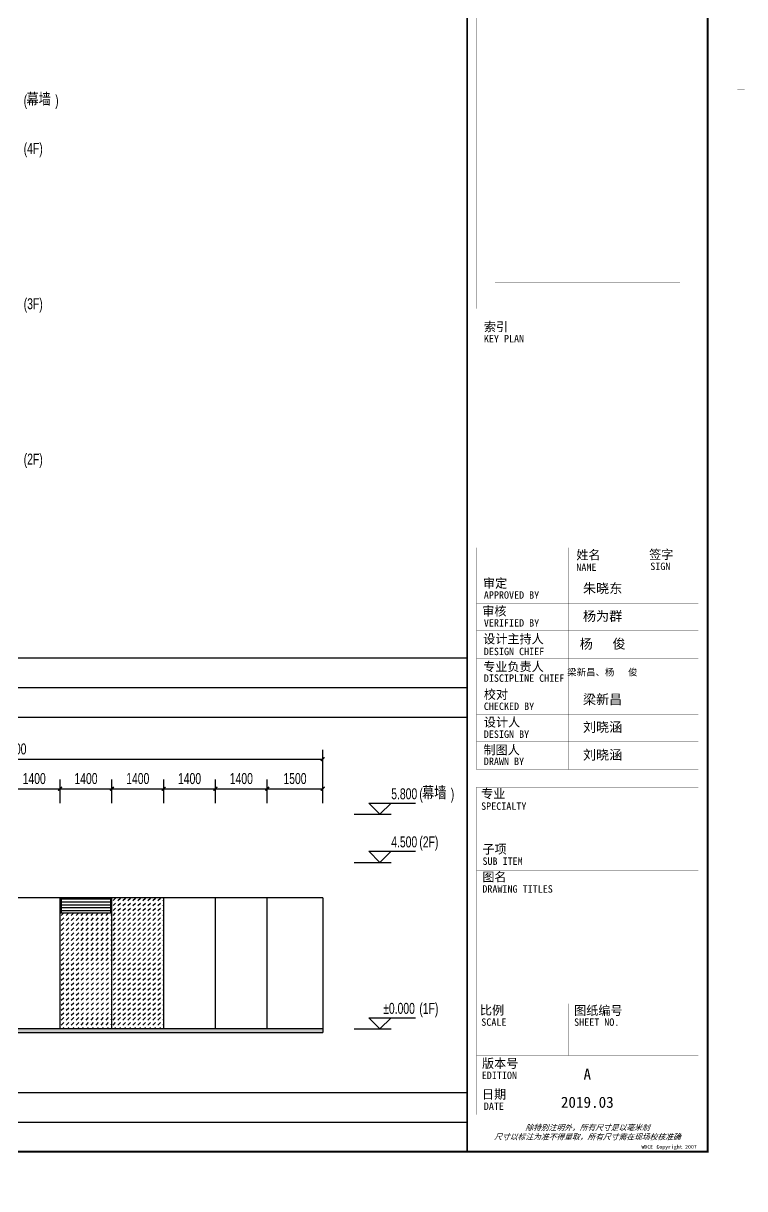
# Model space of a CAD drawing. Extents: x -3 to 440502, y -49243 to 59402.
# Drawn here: x 331899 to 351402, y -2 to 31498 of the extents above; entities that cross this region are included whole.
import ezdxf
from ezdxf.enums import TextEntityAlignment as Align

# ---------------------------------------------------------------- set-up
doc = ezdxf.new("R2010")
doc.units = 0
doc.header["$LTSCALE"] = 1000
doc.header["$MEASUREMENT"] = 0
for name, color, linetype in [('00-图签签名_10', 10, 'Continuous'), ('01-标注_尺寸', 124, 'Continuous'), ('01-标注_标高', 200, 'Continuous'), ('02-TEXT_标注', 130, 'Continuous'), ('05-填充_156', 156, 'Continuous'), ('05-填充_18', 18, 'Continuous'), ('A-0-图名图例', 2, 'Continuous'), ('A-C_窗', 140, 'Continuous'), ('E-立面', 255, 'Continuous')]:
    doc.layers.add(name, color=color, linetype=linetype)
doc.styles.add('_TCH_DIM', font='ros.shx', dxfattribs={"bigfont": 'jd.shx'})
doc.styles.add('_TCH_DIM_T3', font='ros.shx', dxfattribs={"width": 0.705882, "bigfont": 'jd.shx'})
doc.styles.get("Standard").update_dxf_attribs({"font": 'gbenor.shx', "bigfont": 'gbcbig.shx'})
doc.styles.add('华文细黑', font='STXIHEI.TTF', dxfattribs={"height": 10})
doc.styles.add('图签信息$0$华文细黑', font='STXIHEI.TTF', dxfattribs={"height": 10})
doc.dimstyles.new('_TCH_ARCH&&100', dxfattribs={"dimtxt": 297.5, "dimasz": 100, "dimexe": 250, "dimexo": 300, "dimgap": 126.25, "dimtad": 1, "dimdec": 0, "dimzin": 0, "dimdsep": 46, "dimtxsty": '_TCH_DIM_T3', "dimblk": 'ARCHTICK', "dimcen": 0.09, "dimclrt": 7, "dimazin": 2, "dimtfac": 1, "dimtdec": 0, "dimtix": 1, "dimtmove": 2, "dimatfit": 3, "dimfxl": 0, "dimtolj": 1, "dimtzin": 0, "dimarcsym": 0})

# ---------------------------------------------------------------- blocks, each defined once
blk = doc.blocks.new('图框-A1')
for points, const_width in [([(0, 0), (841, 0), (841, 594), (0, 594)], 0.05), ([(766, 584), (25, 584), (25, 10), (766, 10)], 0.5)]:
    blk.add_lwpolyline(points, close=True, dxfattribs=dict(const_width=const_width))
at = {"const_width": 0.05}
blk.add_lwpolyline([(841, 297), (839, 297)], dxfattribs=at)
blk = doc.blocks.new('图签信息$0$WDCE Copyright200X')
at = {"const_width": 0.016}
blk.add_lwpolyline([(-10.6, 1.26, 1), (-11.4, 1.26, 1)], format="xyb", close=True, dxfattribs=at)
at = {"style": '图签信息$0$华文细黑'}
for s, p in [('WDCE ', (-11.46, 0.5)), ('     Copyright ', (-3.51, 0.5))]:
    blk.add_text(s, height=1, dxfattribs=at).set_placement(p, align=Align.BOTTOM_RIGHT)
blk.add_text('c', height=0.6, dxfattribs=at).set_placement((-11.04, 1.35), align=Align.MIDDLE_CENTER)
blk.add_attdef('200X', text='', height=1, dxfattribs=at).set_placement((-0.45, 0.5), align=Align.BOTTOM_RIGHT)
blk = doc.blocks.new('图签信息')
at = {"const_width": 0.5}
blk.add_lwpolyline([(-65, 0), (0, 0), (0, 500.5), (-65, 500.5)], close=True, dxfattribs=at)
at = {"const_width": 0.05}
for points in [[(-62.5, 404.92), (-62.5, 227.83)], [(-62.5, 227.83), (-2.5, 227.83), (-2.5, 404.92)], [(-57.5, 288.83), (-7.5, 288.83)], [(-57.5, 234.85), (-7.5, 234.85)], [(-62.5, 227.83), (-2.5, 227.83)], [(-62.5, 217.74), (-2.5, 217.74)], [(-62.5, 103.26), (-2.5, 103.26), (-2.5, 163.26), (-62.5, 163.26), (-62.5, 103.26)], [(-37.5, 163.26), (-37.5, 103.26)], [(-20, 163.26), (-20, 103.26)], [(-62.5, 155.76), (-2.5, 155.76)], [(-62.5, 148.26), (-2.5, 148.26)], [(-62.5, 140.76), (-2.5, 140.76)], [(-62.5, 133.26), (-2.5, 133.26)], [(-62.5, 125.76), (-2.5, 125.76)], [(-62.5, 118.26), (-2.5, 118.26)], [(-62.5, 110.76), (-2.5, 110.76)], [(-62.5, 98.5), (-2.5, 98.5), (-2.5, 10), (-62.5, 10), (-62.5, 98.5)], [(-62.5, 83.5), (-2.5, 83.5)], [(-62.5, 76), (-2.5, 76)], [(-62.5, 40), (-2.5, 40)], [(-37.5, 40), (-37.5, 26)], [(-62.5, 26), (-2.5, 26)], [(-62.5, 18), (-2.5, 18)]]:
    blk.add_lwpolyline(points, dxfattribs=at)
blk.add_blockref('图签信息$0$WDCE Copyright200X', (-2.5, 0)).add_auto_attribs({'200X': '2007'})
at = {"style": '图签信息$0$华文细黑'}
for s, height, p in [('索引', 2.4, (-60.5, 224.14)), ('KEY PLAN', 2, (-60.5, 220.74)), ('姓名', 2.4, (-35.5, 162.47)), ('签字', 2.4, (-15.81, 162.57)), ('NAME', 2, (-35.5, 158.96)), ('SIGN', 2, (-15.5, 159.2)), ('审定', 2.4, (-60.73, 154.81)), ('APPROVED BY', 2, (-60.5, 151.44)), ('审核', 2.4, (-60.95, 147.29)), ('VERIFIED BY', 2, (-60.5, 143.91)), ('设计主持人', 2.4, (-60.68, 139.76)), ('DESIGN CHIEF', 2, (-60.5, 136.19)), ('专业负责人', 2.4, (-60.67, 132.26)), ('DISCIPLINE CHIEF', 2, (-60.5, 128.98)), ('校对', 2.4, (-60.5, 124.76)), ('CHECKED BY', 2, (-60.5, 121.37)), ('设计人', 2.4, (-60.5, 117.26)), ('DESIGN BY', 2, (-60.5, 113.83)), ('制图人', 2.4, (-60.61, 109.76)), ('DRAWN BY', 2, (-60.5, 106.5)), ('专业', 2.4, (-61.23, 97.93)), ('SPECIALTY', 2, (-61.23, 94.38)), ('子项', 2.4, (-60.88, 82.92)), ('SUB ITEM', 2, (-60.88, 79.5)), ('图名', 2.4, (-60.91, 75.41)), ('DRAWING TITLES', 2, (-60.91, 72)), ('比例', 2.4, (-61.56, 39.42)), ('图纸编号', 2.4, (-36.1, 39.32)), ('SCALE', 2, (-61.19, 36)), ('SHEET NO.', 2, (-36.1, 36)), ('版本号', 2.4, (-61, 25.03)), ('EDITION', 2, (-61.06, 21.61)), ('日期', 2.4, (-61, 16.68)), ('DATE', 2, (-60.5, 13.26))]:
    blk.add_text(s, height=height, dxfattribs=at).set_placement(p, align=Align.TOP_LEFT)
at = {"color": 4, "style": '图签信息$0$华文细黑'}
for s, p in [('A', (-32.53, 19.4)), ('2019.03', (-32.53, 11.84))]:
    blk.add_text(s, height=3, dxfattribs=at).set_placement(p, align=Align.CENTER)
at = {"style": '图签信息$0$华文细黑', "oblique": 20}
for s, p in [('除特别注明外，所有尺寸是以毫米制', (-32.5, 6.5)), ('尺寸以标注为准不得量取，所有尺寸需在现场校核准确', (-32.5, 4))]:
    blk.add_text(s, height=1.5, dxfattribs=at).set_placement(p, align=Align.MIDDLE_CENTER)
blk = doc.blocks.new('图签-A1')
at = {"color": 2}
blk.add_blockref('图签信息', (0, 0), dxfattribs=at)
blk = doc.blocks.new('*U87')
for p, q in [((0, 1600), (45389, 1600)), ((0, 800), (45389, 800)), ((0, 0), (45389, 0))]:
    blk.add_line(p, q)
for points in [[(2000, 1600), (2000, 0)], [(4000, 1600), (4000, 0)]]:
    blk.add_lwpolyline(points)
for s, p in [('设计编号', (176, 1020)), ('位置', (176, 258))]:
    blk.add_text(s, height=332.8).set_placement(p)
blk = doc.blocks.new('*U89')
for p, q in [((0, 1600), (23745, 1600)), ((0, 800), (23745, 800)), ((0, 0), (23745, 0))]:
    blk.add_line(p, q)
for points in [[(2000, 1600), (2000, 0)], [(4000, 1600), (4000, 0)]]:
    blk.add_lwpolyline(points)
for s, p in [('设计编号', (176, 1020)), ('位置', (176, 258))]:
    blk.add_text(s, height=332.8).set_placement(p)
blk = doc.blocks.new('A$C65EA1C14')
at = {"layer": '00-图签签名_10', "attachment_point": 5, "rotation": 270, "style": '华文细黑'}
for s, insert, char_height, width in [('梁新昌、杨   俊', (-526, -180.9), 36.4, 14224.057), ('杨   俊', (-373.2, -182.3), 52, 20320.081), ('刘晓涵', (-973.2, -182.3), 52, 20320.081), ('刘晓涵', (-823.2, -182.3), 52, 20320.081), ('梁新昌', (-673.2, -182.3), 52, 20320.081), ('杨为群', (-223.2, -182.3), 52, 20320.081), ('朱晓东', (-73.2, -182.3), 52, 20320.081)]:
    blk.add_mtext(s, dxfattribs=dict(at, insert=insert, char_height=char_height, width=width))
blk = doc.blocks.new('_ArchTick')
at = {"color": 0, "linetype": 'ByBlock', "const_width": 0.4}
blk.add_lwpolyline([(-0.5, -0.5), (0.5, 0.5)], dxfattribs=at)
blk = doc.blocks.new('*D840')
at = {"layer": '01-标注_尺寸', "color": 0, "lineweight": -2, "transparency": 16777216}
for p, q in [((331494, 10418), (331494, 11057)), ((332894, 10418), (332894, 11057)), ((331494, 10807), (332894, 10807))]:
    blk.add_line(p, q, dxfattribs=at)
at = {"layer": 'Defpoints', "color": 0, "transparency": 16777216}
for p in [(332894, 10807), (331494, 10118), (332894, 10118)]:
    blk.add_point(p, dxfattribs=at)
at = {"layer": '01-标注_尺寸', "color": 0, "lineweight": -2, "transparency": 16777216, "xscale": 100, "yscale": 100, "zscale": 100, "rotation": 180}
blk.add_blockref('_ArchTick', (331494, 10807), dxfattribs=at)
at = {"layer": '01-标注_尺寸', "color": 0, "lineweight": -2, "transparency": 16777216, "xscale": 100, "yscale": 100, "zscale": 100}
blk.add_blockref('_ArchTick', (332894, 10807), dxfattribs=at)
at = {"layer": '01-标注_尺寸', "color": 7, "transparency": 16777216, "insert": (332194, 11082), "char_height": 297.5, "attachment_point": 5, "style": '_TCH_DIM_T3'}
blk.add_mtext('\\A1;1400', dxfattribs=at)
blk = doc.blocks.new('*D841')
at = {"layer": '01-标注_尺寸', "color": 0, "lineweight": -2, "transparency": 16777216}
for p, q in [((332894, 10418), (332894, 11057)), ((334294, 10418), (334294, 11057)), ((332894, 10807), (334294, 10807))]:
    blk.add_line(p, q, dxfattribs=at)
at = {"layer": 'Defpoints', "color": 0, "transparency": 16777216}
for p in [(334294, 10807), (332894, 10118), (334294, 10118)]:
    blk.add_point(p, dxfattribs=at)
at = {"layer": '01-标注_尺寸', "color": 0, "lineweight": -2, "transparency": 16777216, "xscale": 100, "yscale": 100, "zscale": 100, "rotation": 180}
blk.add_blockref('_ArchTick', (332894, 10807), dxfattribs=at)
at = {"layer": '01-标注_尺寸', "color": 0, "lineweight": -2, "transparency": 16777216, "xscale": 100, "yscale": 100, "zscale": 100}
blk.add_blockref('_ArchTick', (334294, 10807), dxfattribs=at)
at = {"layer": '01-标注_尺寸', "color": 7, "transparency": 16777216, "insert": (333594, 11082), "char_height": 297.5, "attachment_point": 5, "style": '_TCH_DIM_T3'}
blk.add_mtext('\\A1;1400', dxfattribs=at)
blk = doc.blocks.new('*D842')
at = {"layer": '01-标注_尺寸', "color": 0, "lineweight": -2, "transparency": 16777216}
for p, q in [((334294, 10418), (334294, 11057)), ((335694, 10418), (335694, 11057)), ((334294, 10807), (335694, 10807))]:
    blk.add_line(p, q, dxfattribs=at)
at = {"layer": 'Defpoints', "color": 0, "transparency": 16777216}
for p in [(335694, 10807), (334294, 10118), (335694, 10118)]:
    blk.add_point(p, dxfattribs=at)
at = {"layer": '01-标注_尺寸', "color": 0, "lineweight": -2, "transparency": 16777216, "xscale": 100, "yscale": 100, "zscale": 100, "rotation": 180}
blk.add_blockref('_ArchTick', (334294, 10807), dxfattribs=at)
at = {"layer": '01-标注_尺寸', "color": 0, "lineweight": -2, "transparency": 16777216, "xscale": 100, "yscale": 100, "zscale": 100}
blk.add_blockref('_ArchTick', (335694, 10807), dxfattribs=at)
at = {"layer": '01-标注_尺寸', "color": 7, "transparency": 16777216, "insert": (334994, 11082), "char_height": 297.5, "attachment_point": 5, "style": '_TCH_DIM_T3'}
blk.add_mtext('\\A1;1400', dxfattribs=at)
blk = doc.blocks.new('*D843')
at = {"layer": '01-标注_尺寸', "color": 0, "lineweight": -2, "transparency": 16777216}
for p, q in [((335694, 10418), (335694, 11057)), ((337094, 10418), (337094, 11057)), ((335694, 10807), (337094, 10807))]:
    blk.add_line(p, q, dxfattribs=at)
at = {"layer": 'Defpoints', "color": 0, "transparency": 16777216}
for p in [(337094, 10807), (335694, 10118), (337094, 10118)]:
    blk.add_point(p, dxfattribs=at)
at = {"layer": '01-标注_尺寸', "color": 0, "lineweight": -2, "transparency": 16777216, "xscale": 100, "yscale": 100, "zscale": 100, "rotation": 180}
blk.add_blockref('_ArchTick', (335694, 10807), dxfattribs=at)
at = {"layer": '01-标注_尺寸', "color": 0, "lineweight": -2, "transparency": 16777216, "xscale": 100, "yscale": 100, "zscale": 100}
blk.add_blockref('_ArchTick', (337094, 10807), dxfattribs=at)
at = {"layer": '01-标注_尺寸', "color": 7, "transparency": 16777216, "insert": (336394, 11082), "char_height": 297.5, "attachment_point": 5, "style": '_TCH_DIM_T3'}
blk.add_mtext('\\A1;1400', dxfattribs=at)
blk = doc.blocks.new('*D844')
at = {"layer": '01-标注_尺寸', "color": 0, "lineweight": -2, "transparency": 16777216}
for p, q in [((337094, 10418), (337094, 11057)), ((338494, 10418), (338494, 11057)), ((337094, 10807), (338494, 10807))]:
    blk.add_line(p, q, dxfattribs=at)
at = {"layer": 'Defpoints', "color": 0, "transparency": 16777216}
for p in [(338494, 10807), (337094, 10118), (338494, 10118)]:
    blk.add_point(p, dxfattribs=at)
at = {"layer": '01-标注_尺寸', "color": 0, "lineweight": -2, "transparency": 16777216, "xscale": 100, "yscale": 100, "zscale": 100, "rotation": 180}
blk.add_blockref('_ArchTick', (337094, 10807), dxfattribs=at)
at = {"layer": '01-标注_尺寸', "color": 0, "lineweight": -2, "transparency": 16777216, "xscale": 100, "yscale": 100, "zscale": 100}
blk.add_blockref('_ArchTick', (338494, 10807), dxfattribs=at)
at = {"layer": '01-标注_尺寸', "color": 7, "transparency": 16777216, "insert": (337794, 11082), "char_height": 297.5, "attachment_point": 5, "style": '_TCH_DIM_T3'}
blk.add_mtext('\\A1;1400', dxfattribs=at)
blk = doc.blocks.new('*D845')
at = {"layer": '01-标注_尺寸', "color": 0, "lineweight": -2, "transparency": 16777216}
for p, q in [((338494, 10418), (338494, 11057)), ((339995, 10418), (339995, 11057)), ((338494, 10807), (339995, 10807))]:
    blk.add_line(p, q, dxfattribs=at)
at = {"layer": 'Defpoints', "color": 0, "transparency": 16777216}
for p in [(339995, 10807), (338494, 10118), (339995, 10118)]:
    blk.add_point(p, dxfattribs=at)
at = {"layer": '01-标注_尺寸', "color": 0, "lineweight": -2, "transparency": 16777216, "xscale": 100, "yscale": 100, "zscale": 100, "rotation": 180}
blk.add_blockref('_ArchTick', (338494, 10807), dxfattribs=at)
at = {"layer": '01-标注_尺寸', "color": 0, "lineweight": -2, "transparency": 16777216, "xscale": 100, "yscale": 100, "zscale": 100}
blk.add_blockref('_ArchTick', (339995, 10807), dxfattribs=at)
at = {"layer": '01-标注_尺寸', "color": 7, "transparency": 16777216, "insert": (339244, 11082), "char_height": 297.5, "attachment_point": 5, "style": '_TCH_DIM_T3'}
blk.add_mtext('\\A1;1500', dxfattribs=at)
blk = doc.blocks.new('*D846')
at = {"layer": '01-标注_尺寸', "color": 0, "lineweight": -2, "transparency": 16777216}
for p, q in [((323194, 10520), (323194, 11857)), ((339995, 10520), (339995, 11857)), ((323194, 11607), (339995, 11607))]:
    blk.add_line(p, q, dxfattribs=at)
at = {"layer": 'Defpoints', "color": 0, "transparency": 16777216}
for p in [(339995, 11607), (323194, 10220), (339995, 10220)]:
    blk.add_point(p, dxfattribs=at)
at = {"layer": '01-标注_尺寸', "color": 0, "lineweight": -2, "transparency": 16777216, "xscale": 100, "yscale": 100, "zscale": 100, "rotation": 180}
blk.add_blockref('_ArchTick', (323194, 11607), dxfattribs=at)
at = {"layer": '01-标注_尺寸', "color": 0, "lineweight": -2, "transparency": 16777216, "xscale": 100, "yscale": 100, "zscale": 100}
blk.add_blockref('_ArchTick', (339995, 11607), dxfattribs=at)
at = {"layer": '01-标注_尺寸', "color": 7, "transparency": 16777216, "insert": (331594, 11882), "char_height": 297.5, "attachment_point": 5, "style": '_TCH_DIM_T3'}
blk.add_mtext('\\A1;16800', dxfattribs=at)

msp = doc.modelspace()

# ---------------------------------------------------------------- hatches: boundary and pattern name
at = {"layer": '05-填充_156'}
h = msp.add_hatch(dxfattribs=at)
h.set_pattern_fill('DASH', color=256, scale=100, angle=135)
h.set_pattern_definition([(45, (346178.38, 42943.87), (4e-14, 134.70384), [95.25, -95.25])])
h.paths.add_polyline_path([(335694.1, 7858.1), (334294.1, 7858.1), (334294.1, 4318.1), (335694.1, 4318.1)])
h = msp.add_hatch(dxfattribs=at)
h.set_pattern_fill('DASH', color=256, scale=100, angle=135)
h.set_pattern_definition([(45, (344778.38, 42943.87), (4e-14, 134.70384), [95.25, -95.25])])
h.paths.add_polyline_path([(334294.1, 7458.1), (332894.1, 7458.1), (332894.1, 4318.1), (334294.1, 4318.1)])
at = {"layer": '05-填充_18'}
h = msp.add_hatch(color=256, dxfattribs=at)
h.dxf.hatch_style = 1
h.paths.add_polyline_path([(323194.1, 4218.1), (339994.6, 4218.1), (339994.6, 4318.1), (323194.1, 4318.1)])
at = {"layer": 'A-C_窗'}
h = msp.add_hatch(dxfattribs=at)
h.set_pattern_fill('ANSI31', color=256, scale=50, angle=315)
h.set_pattern_definition([(0, (691282.25, -143138.12), (2e-14, 79.375), [])])
h.paths.add_polyline_path([(332924.1, 7858.1), (332924.1, 7458.1), (334264.1, 7458.1), (334264.1, 7858.1)])

# ---------------------------------------------------------------- linework, layer by layer
at = {"layer": '01-标注_标高'}
for p, q in [((341540.3, 10118.1), (341240.3, 10418.1)), ((341240.3, 10418.1), (342506.3, 10418.1)), ((341540.3, 10118.1), (341840.3, 10418.1)), ((340840.3, 10118.1), (341840.3, 10118.1)), ((341540.3, 8818.1), (341240.3, 9118.1)), ((341240.3, 9118.1), (342506.3, 9118.1)), ((341540.3, 8818.1), (341840.3, 9118.1)), ((340840.3, 8818.1), (341840.3, 8818.1)), ((341540.3, 4318.1), (341240.3, 4618.1)), ((341240.3, 4618.1), (342506.3, 4618.1)), ((341540.3, 4318.1), (341840.3, 4618.1)), ((340840.3, 4318.1), (341840.3, 4318.1))]:
    msp.add_line(p, q, dxfattribs=at)
at = {"layer": 'A-C_窗'}
for points in [[(332894.1, 4318.1), (332894.1, 7858.1)], [(334294.1, 4318.1), (334294.1, 7858.1)], [(335694.1, 4318.1), (335694.1, 7858.1)], [(337094.1, 4318.1), (337094.1, 7858.1)], [(338494.1, 4318.1), (338494.1, 7858.1)], [(332894.1, 7458.1), (334294.1, 7458.1)], [(339994.6, 4318.1), (323194.1, 4318.1)]]:
    msp.add_lwpolyline(points, dxfattribs=at)
msp.add_lwpolyline([(332924.1, 7458.1), (334264.1, 7458.1), (334264.1, 7858.1), (332924.1, 7858.1)], close=True, dxfattribs=at)
at = {"layer": 'E-立面'}
for q in [(325094.1, 7858.1), (339994.6, 4218.1)]:
    msp.add_line((339994.6, 7858.1), q, dxfattribs=at)
msp.add_lwpolyline([(323194.1, 4218.1), (339994.6, 4218.1)], dxfattribs=at)

# ---------------------------------------------------------------- block references
at = {"xscale": 100, "yscale": 100, "zscale": 100}
for name, p in [('图框-A1', (267300, 0)), ('图签-A1', (350400, 1000))]:
    msp.add_blockref(name, p, dxfattribs=at)
at = {"xscale": 5, "yscale": 5, "zscale": 5, "rotation": 90}
msp.add_blockref('A$C65EA1C14', (346650, 16576.2), dxfattribs=at)
at = {"layer": 'A-0-图名图例'}
for name, p in [('*U87', (298510.9, 12743.9)), ('*U89', (320155.2, 1000))]:
    msp.add_blockref(name, p, dxfattribs=at)

# ---------------------------------------------------------------- texts
at = {"layer": '02-TEXT_标注', "style": '_TCH_DIM'}
for p in [(331983.7, 29268.7), (342679.8, 10523.1)]:
    msp.add_text('幕墙', height=347.29, dxfattribs=at).set_placement(p)
at = {"layer": '02-TEXT_标注', "style": '_TCH_DIM', "width": 0.705882}
for s, p in [('(', (331910.2, 29268.7)), (')', (332759.7, 29268.7)), ('(4F)', (331910.2, 27968.7)), ('(3F)', (331910.2, 23768.7)), ('(2F)', (331910.2, 19568.7)), ('5.800', (341846.3, 10523.1)), ('(', (342606.3, 10523.1)), (')', (343455.7, 10523.1)), ('4.500', (341846.3, 9223.1)), ('(2F)', (342606.3, 9223.1)), ('%%P0.000', (341628.8, 4723.1)), ('(1F)', (342606.3, 4723.1))]:
    msp.add_text(s, height=297.5, dxfattribs=at).set_placement(p)

# ---------------------------------------------------------------- dimensions: what is measured, and where the dimension line sits
at = {"layer": '01-标注_尺寸'}
for p1, p2, distance, picture, middle in [((323194.1008, 10219.583), (339994.5948, 10219.583), 1387.4968, '*D846', (331594.3478, 11882.0798)), ((331494.1, 10118.1), (332894.1, 10118.1), 689, '*D840', (332194.1, 11082.1)), ((332894.1, 10118.1), (334294.1, 10118.1), 689, '*D841', (333594.1, 11082.1)), ((334294.1, 10118.1), (335694.1, 10118.1), 689, '*D842', (334994.1, 11082.1)), ((335694.1, 10118.1), (337094.1, 10118.1), 689, '*D843', (336394.1, 11082.1)), ((337094.1, 10118.1), (338494.1, 10118.1), 689, '*D844', (337794.1, 11082.1)), ((338494.1007, 10118.1294), (339994.5948, 10118.1294), 688.9504, '*D845', (339244.3478, 11082.0798))]:
    dim = msp.add_aligned_dim(p1=p1, p2=p2, distance=distance, dimstyle='_TCH_ARCH&&100', dxfattribs=at)
    dim.commit()
    dim.dimension.update_dxf_attribs({"geometry": picture, "text_midpoint": middle})

doc.saveas('drawing.dxf')
